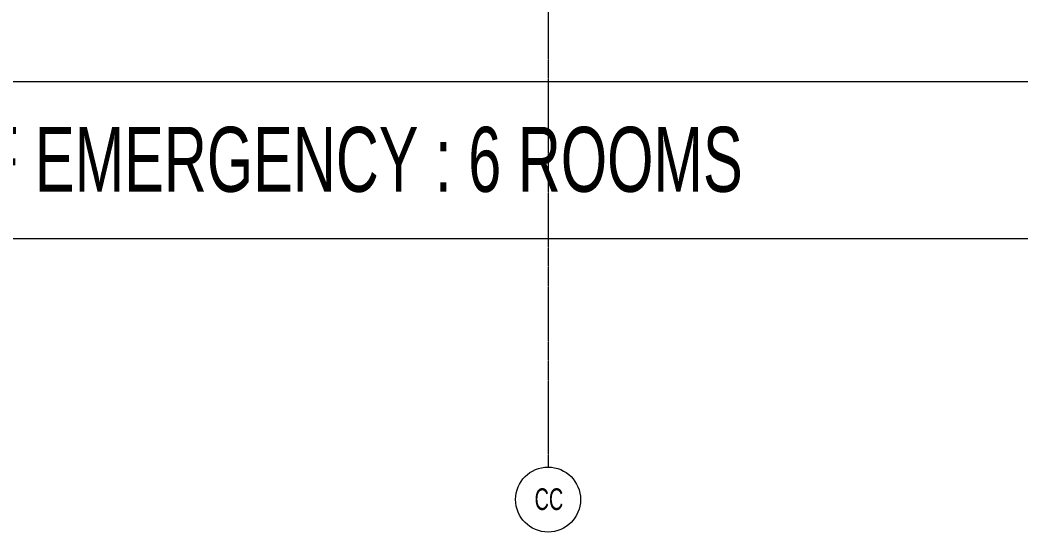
# Model space of a CAD drawing. Header units: millimetres. Extents: x -25222 to 91371, y -63339 to 20835.
# Drawn here: x -7630 to 2530, y -63101 to -57895 of the extents above; entities that cross this region are included whole.
import ezdxf

# ---------------------------------------------------------------- set-up
doc = ezdxf.new("R2010")
doc.units = ezdxf.units.MM
doc.linetypes.add('Dash_2_', pattern=[6.35, 3.175, -3.175])
doc.linetypes.add('Grid Line', pattern=[22.225, 12.7, -3.175, 3.175, -3.175])
for name, color, linetype, lineweight in [('A-DETL-HDLN', 90, 'Dash_2_', 5), ('A-WALL', 113, 'Continuous', 5), ('G-ANNO-TEXT', 231, 'Continuous', 9), ('S-GRID', 1, 'Continuous', 9), ('S-GRID-IDEN', 1, 'Continuous', 9)]:
    doc.layers.add(name, color=color, linetype=linetype, lineweight=lineweight)
doc.styles.add('Swis721 Cn BT', font='swissc.ttf', dxfattribs={"width": 0.8, "height": 220})
doc.styles.add('Swis721 Cn BT_5', font='swissc.ttf', dxfattribs={"width": 0.8, "height": 660})

# ---------------------------------------------------------------- blocks, each defined once
blk = doc.blocks.new('Walls 6 - Walls 4-13981514-4_ FOURTH FLOOR - GA PLAN')
at = {"layer": 'A-WALL'}
blk.add_line((58519, -16565), (58519, 13205), dxfattribs=at)
blk = doc.blocks.new('Grid - M_Grid Head - Circle 2-3337206-4_ FOURTH FLOOR - GA PLAN')
at = {"layer": 'S-GRID-IDEN'}
blk.add_circle((0, 0), 3, dxfattribs=at)

msp = doc.modelspace()

# ---------------------------------------------------------------- linework, layer by layer
at = {"layer": 'A-DETL-HDLN'}
msp.add_line((30995.1, -60118.7), (-20964.9, -60118.7), dxfattribs=at)
at = {"layer": 'S-GRID', "linetype": 'Grid Line'}
msp.add_line((-2264.9, 20089.7), (-2264.9, -62440.6), dxfattribs=at)

# ---------------------------------------------------------------- block references
at = {"layer": 'A-WALL', "rotation": 270.0000000000001}
msp.add_blockref('Walls 6 - Walls 4-13981514-4_ FOURTH FLOOR - GA PLAN', (0, 0), dxfattribs=at)
at = {"layer": 'S-GRID-IDEN', "xscale": 110, "yscale": 110, "zscale": 110, "rotation": 180}
msp.add_blockref('Grid - M_Grid Head - Circle 2-3337206-4_ FOURTH FLOOR - GA PLAN', (-2264.9, -62770.6), dxfattribs=at)

# ---------------------------------------------------------------- texts
at = {"layer": 'G-ANNO-TEXT', "color": 7, "insert": (-11409.6, -58981.5), "char_height": 660, "width": 12416.536, "attachment_point": 1, "style": 'Swis721 Cn BT_5'}
msp.add_mtext('FACULTY OF EMERGENCY : 6 ROOMS', dxfattribs=at)
at = {"layer": 'S-GRID-IDEN', "insert": (-2401.6, -62656.6), "char_height": 220, "width": 324.523, "attachment_point": 1, "style": 'Swis721 Cn BT'}
msp.add_mtext('CC', dxfattribs=at)

doc.saveas('drawing.dxf')
